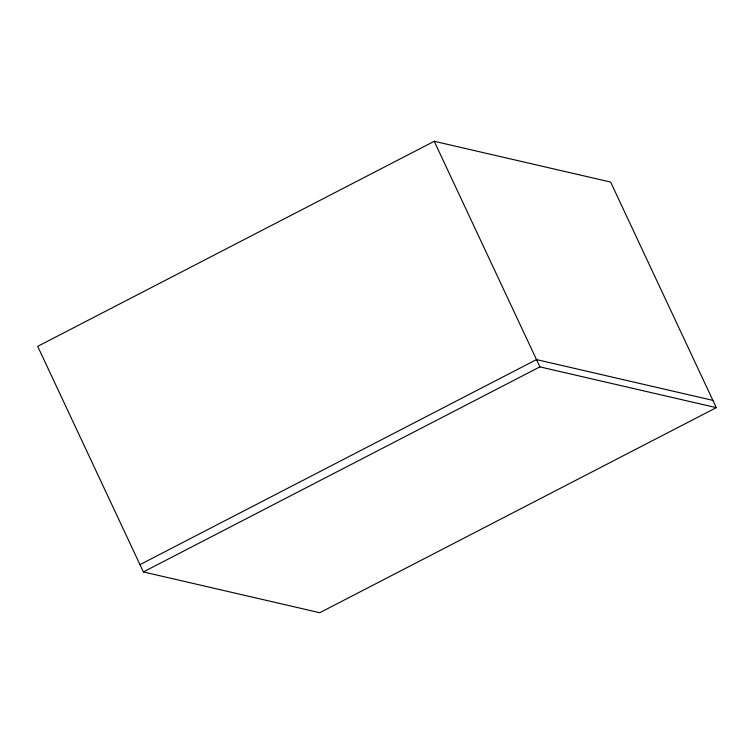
<?xml version="1.0" encoding="UTF-8"?>
<svg xmlns="http://www.w3.org/2000/svg" width="754" height="754" viewBox="0 0 754 754"><rect width="100%" height="100%" fill="white"/><g stroke="black" fill="none" stroke-linecap="round" stroke-linejoin="round"><path stroke-width="1.13" d="M434.229 141.29L37.7 346.35L143.373 571.937L319.771 612.71L716.3 407.65L610.627 182.063L434.229 141.29L539.902 366.878L716.3 407.65M139.961 564.652L536.499 359.601L712.888 400.374M143.373 571.937L539.902 366.878"/></g></svg>
